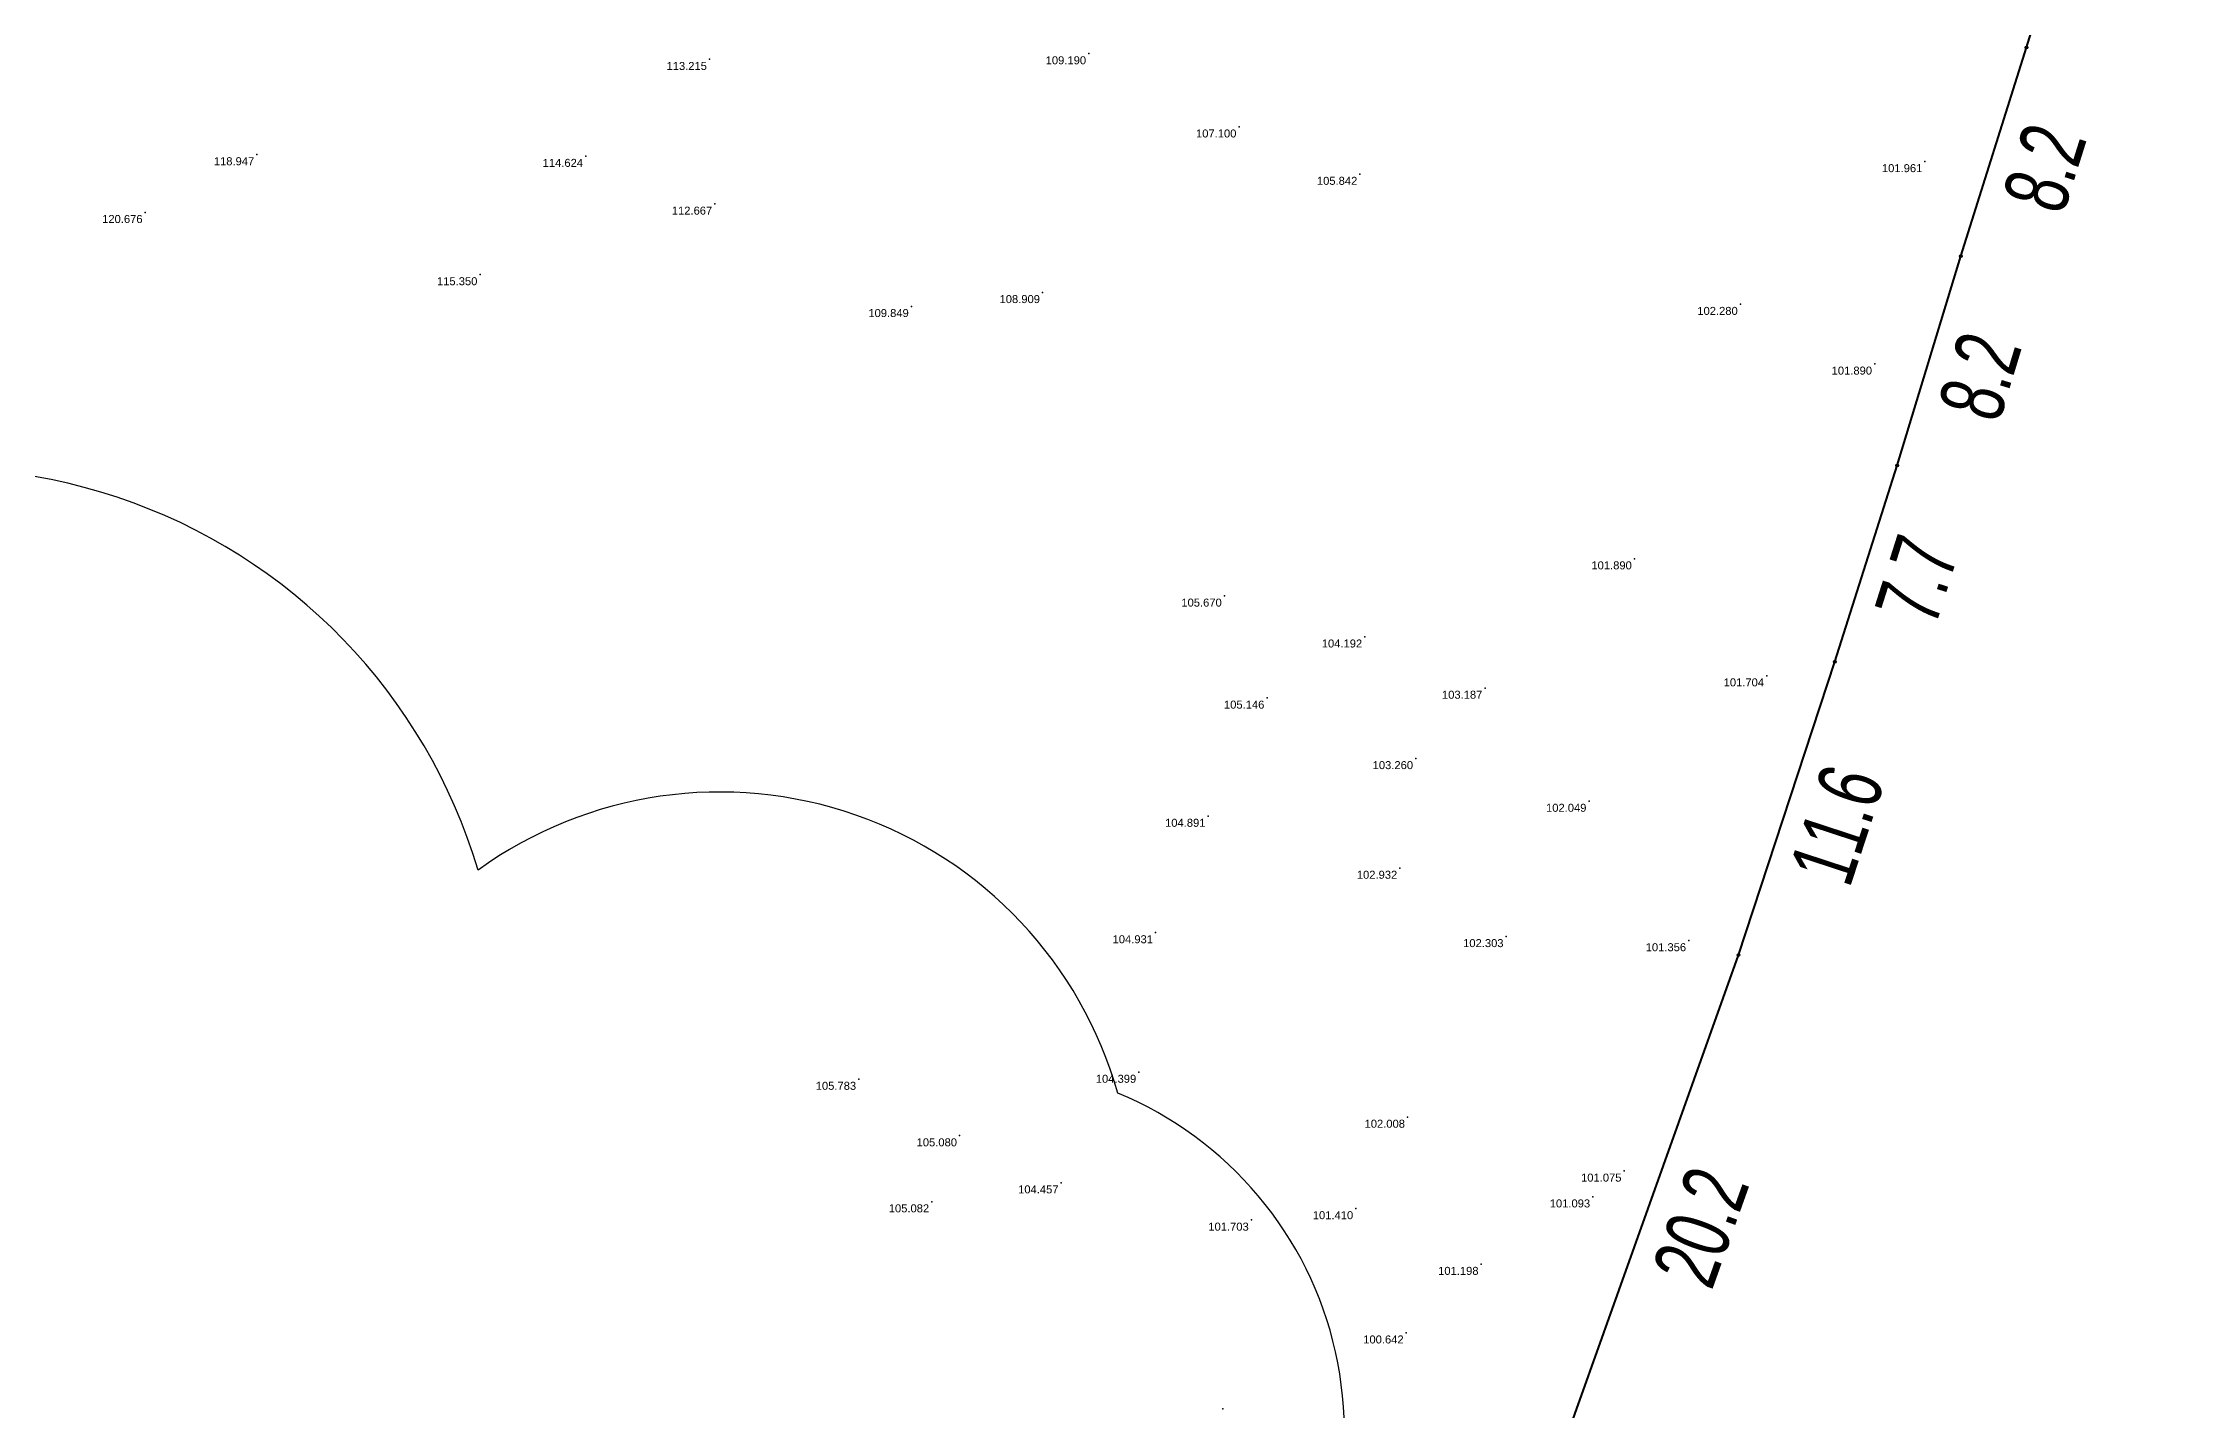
# Model space of a CAD drawing. Header units: millimetres. Extents: x 706139 to 707011, y 753722 to 954403.
# Drawn here: x 706767.2 to 706847.4, y 953985.3 to 954036.5 of the extents above; entities that cross this region are included whole.
import ezdxf
from ezdxf.enums import TextEntityAlignment as Align

# ---------------------------------------------------------------- set-up
doc = ezdxf.new("R2010")
doc.units = ezdxf.units.MM
doc.linetypes.add('SOLID_LINE', pattern=[0])
doc.layers.add('BD', color=1, linetype='Continuous', lineweight=40)
doc.layers.add('BD SYMBOL', color=7, linetype='Continuous', lineweight=30)
doc.layers.add('dim', color=7, linetype='Continuous')
doc.layers.add('Height', color=7, linetype='Continuous')
doc.styles.add('DIM', font='ARIALN.TTF', dxfattribs={"width": 0.8, "height": 2.4})
doc.styles.get("Standard").update_dxf_attribs({"font": 'arial.ttf'})
doc.dimstyles.get("Standard").update_dxf_attribs({"dimtxt": 0.18, "dimasz": 0.18, "dimexe": 0.18, "dimexo": 0.0625, "dimgap": 0.09, "dimtad": 0, "dimtih": 1, "dimtoh": 1, "dimdec": 4, "dimzin": 0, "dimdsep": 46, "dimtxsty": 'Standard', "dimcen": 0.09, "dimadec": 0, "dimazin": 0, "dimtfac": 1, "dimtdec": 4, "dimtofl": 0, "dimtmove": 0, "dimatfit": 3, "dimfxl": 1, "dimtolj": 1, "dimtzin": 0, "dimarcsym": 0})

# ---------------------------------------------------------------- blocks, each defined once
blk = doc.blocks.new('BD')
at = {"linetype": 'ByBlock'}
for p, q in [((-0.037, -0.034), (0.037, 0.034)), ((-0.035, 0.035), (0.035, -0.035))]:
    blk.add_line(p, q, dxfattribs=at)
blk.add_circle((0, 0), 0.05)
blk.add_point((0, 0))
blk = doc.blocks.new('*D320')
at = {"layer": 'Defpoints', "color": 0, "transparency": 16777216}
for p in [(708094.918, 954019.881), (708090.374, 954005.133), (708092.299, 954004.54)]:
    blk.add_point(p, dxfattribs=at)
at = {"layer": 'dim', "color": 0, "transparency": 16777216, "insert": (708094.571, 954011.914), "char_height": 2.4, "attachment_point": 5, "rotation": 72.87543, "style": 'DIM'}
blk.add_mtext('\\A1;15.4', dxfattribs=at)
blk = doc.blocks.new('*D321')
at = {"layer": 'Defpoints', "color": 0, "transparency": 16777216}
for p in [(708090.374, 954005.133), (708087.912, 953997.312), (708089.833, 953996.707)]:
    blk.add_point(p, dxfattribs=at)
at = {"layer": 'dim', "color": 0, "transparency": 16777216, "insert": (708091.064, 954000.618), "char_height": 2.4, "attachment_point": 5, "rotation": 72.52634, "style": 'DIM'}
blk.add_mtext('\\A1;8.2', dxfattribs=at)
blk = doc.blocks.new('*D322')
at = {"layer": 'Defpoints', "color": 0, "transparency": 16777216}
for p in [(708087.912, 953997.312), (708085.526, 953989.466), (708087.448, 953988.882)]:
    blk.add_point(p, dxfattribs=at)
at = {"layer": 'dim', "color": 0, "transparency": 16777216, "insert": (708088.641, 953992.805), "char_height": 2.4, "attachment_point": 5, "rotation": 73.08527, "style": 'DIM'}
blk.add_mtext('\\A1;8.2', dxfattribs=at)
blk = doc.blocks.new('*D323')
at = {"layer": 'Defpoints', "color": 0, "transparency": 16777216}
for p in [(708085.526, 953989.466), (708083.19, 953982.106), (708085.093, 953981.502)]:
    blk.add_point(p, dxfattribs=at)
at = {"layer": 'dim', "color": 0, "transparency": 16777216, "insert": (708086.261, 953985.182), "char_height": 2.4, "attachment_point": 5, "rotation": 72.39101, "style": 'DIM'}
blk.add_mtext('\\A1;7.7', dxfattribs=at)
blk = doc.blocks.new('*D324')
at = {"layer": 'Defpoints', "color": 0, "transparency": 16777216}
for p in [(708083.19, 953982.106), (708079.58, 953971.111), (708081.478, 953970.488)]:
    blk.add_point(p, dxfattribs=at)
at = {"layer": 'dim', "color": 0, "transparency": 16777216, "insert": (708083.283, 953975.985), "char_height": 2.4, "attachment_point": 5, "rotation": 71.82339, "style": 'DIM'}
blk.add_mtext('\\A1;11.6', dxfattribs=at)
blk = doc.blocks.new('*D325')
at = {"layer": 'Defpoints', "color": 0, "transparency": 16777216}
for p in [(708079.58, 953971.111), (708072.813, 953952.123), (708074.79, 953951.418)]:
    blk.add_point(p, dxfattribs=at)
at = {"layer": 'dim', "color": 0, "transparency": 16777216, "insert": (708078.174, 953960.912), "char_height": 2.4, "attachment_point": 5, "rotation": 70.3848, "style": 'DIM'}
blk.add_mtext('\\A1;20.2', dxfattribs=at)
blk = doc.blocks.new('FGHFGH')
at = {"layer": 'BD'}
for p, q in [((708090.37374, 954005.1332), (708094.91774, 954019.8812)), ((708087.91174, 953997.3122), (708090.37374, 954005.1332)), ((708085.52574, 953989.4662), (708087.91174, 953997.3122)), ((708083.18974, 953982.1062), (708085.52574, 953989.4662)), ((708079.57974, 953971.1112), (708083.18974, 953982.1062)), ((708072.81274, 953952.1232), (708079.57974, 953971.1112))]:
    blk.add_line(p, q, dxfattribs=at)
at = {"layer": 'BD SYMBOL'}
for p in [(708090.37374, 954005.1332, 102.619), (708087.91174, 953997.3122, 102.059), (708085.52574, 953989.4662, 102.223), (708083.18974, 953982.1062, 101.796), (708079.57974, 953971.1112, 101.432)]:
    blk.add_blockref('BD', p, dxfattribs=at)
at = {"layer": 'dim'}
for p1, p2, distance, picture, middle in [((708094.91774, 954019.8812), (708090.37374, 954005.1332), 2.01415, '*D320', (708094.5706, 954011.91414)), ((708090.37374, 954005.1332), (708087.91174, 953997.3122), 2.01412, '*D321', (708091.06391, 954000.61793)), ((708087.91174, 953997.3122), (708085.52574, 953989.4662), 2.00869, '*D322', (708088.64053, 953992.80478)), ((708085.52574, 953989.4662), (708083.18974, 953982.1062), 1.99716, '*D323', (708086.26132, 953985.18202)), ((708083.18974, 953982.1062), (708079.57974, 953971.1112), 1.99843, '*D324', (708083.28344, 953975.9853)), ((708079.57974, 953971.1112), (708072.81274, 953952.1232), 2.09925, '*D325', (708078.17366, 953960.91248))]:
    dim = blk.add_aligned_dim(p1=p1, p2=p2, distance=distance, dimstyle='Standard', dxfattribs=at)
    dim.commit()
    dim.dimension.update_dxf_attribs({"geometry": picture, "text_midpoint": middle})

msp = doc.modelspace()

# ---------------------------------------------------------------- linework, layer by layer
msp.add_lwpolyline([(706750.7545, 954016.4192, 0.5205671), (706749.9315, 953991.0315, 0.5205671), (706758.6961, 953967.9323, 0.5205671), (706775.1045, 953952.7551, 0.5205671), (706799.2695, 953957.3556, 0.5205671), (706812.3878, 953975.1948, 0.5205671), (706807.4842, 953997.1466, 0.5205671), (706783.5026, 954005.5138, 0.5205671)], format="xyb", close=True)
at = {"color": 0, "linetype": 'SOLID_LINE'}
for p in [(706792.182, 954035.908, 113.2154), (706806.3972, 954036.1201, 109.1903), (706812.0335, 954033.3776, 107.0998), (706775.2111, 954032.3359, 118.9469), (706787.5384, 954032.2745, 114.6239), (706816.5654, 954031.6018, 105.8423), (706837.7486, 954032.0766, 101.9607), (706771.0237, 954030.1703, 120.6762), (706792.3812, 954030.484, 112.6672), (706783.5772, 954027.8375, 115.3503), (706804.668, 954027.1683, 108.9087), (706830.8279, 954026.7251, 102.2804), (706799.7507, 954026.6444, 109.8492), (706835.8632, 954024.4875, 101.8901), (706826.8575, 954017.1854, 101.8896), (706811.4842, 954015.7895, 105.6703), (706816.7487, 954014.2559, 104.192), (706821.2551, 954012.3358, 103.1865), (706831.8152, 954012.7992, 101.7035), (706813.0815, 954011.9641, 105.1464), (706818.6558, 954009.6959, 103.2599), (706810.8734, 954007.5345, 104.8908), (706825.156, 954008.0973, 102.0493), (706818.0631, 954005.5864, 102.9323), (706808.9051, 954003.1679, 104.9311), (706822.0481, 954003.0231, 102.3033), (706828.8928, 954002.8689, 101.3559), (706808.277, 953997.9371, 104.3993), (706797.7766, 953997.6736, 105.7825), (706818.3528, 953996.2519, 102.0077), (706801.5581, 953995.5547, 105.0795), (706805.3649, 953993.7906, 104.4565), (706826.4693, 953994.2317, 101.0745), (706800.5149, 953993.0792, 105.0823), (706825.295, 953993.2642, 101.0929), (706812.4954, 953992.3933, 101.7026), (706816.4114, 953992.8232, 101.4096), (706821.1111, 953990.7355, 101.1976), (706818.3022, 953988.1639, 100.6416), (706811.4278, 953985.3098, 101.0887)]:
    msp.add_point(p, dxfattribs=at)

# ---------------------------------------------------------------- block references
msp.add_blockref('FGHFGH', (-1248.8207, 31.2158))

# ---------------------------------------------------------------- texts
at = {"layer": 'Height', "color": 4, "linetype": 'SOLID_LINE'}
for s, p in [('113.215', (706792.082, 954035.808, 113.2154)), ('109.190', (706806.2972, 954036.0201, 109.1903)), ('107.100', (706811.9335, 954033.2776, 107.0998)), ('118.947', (706775.1111, 954032.2359, 118.9469)), ('114.624', (706787.4384, 954032.1745, 114.6239)), ('105.842', (706816.4654, 954031.5018, 105.8423)), ('101.961', (706837.6486, 954031.9766, 101.9607)), ('120.676', (706770.9237, 954030.0703, 120.6762)), ('112.667', (706792.2812, 954030.384, 112.6672)), ('115.350', (706783.4772, 954027.7375, 115.3503)), ('108.909', (706804.568, 954027.0683, 108.9087)), ('109.849', (706799.6507, 954026.5444, 109.8492)), ('102.280', (706830.7279, 954026.6251, 102.2804)), ('101.890', (706835.7632, 954024.3875, 101.8901)), ('101.890', (706826.7575, 954017.0854, 101.8896)), ('105.670', (706811.3842, 954015.6895, 105.6703)), ('104.192', (706816.6487, 954014.1559, 104.192)), ('101.704', (706831.7152, 954012.6992, 101.7035)), ('105.146', (706812.9815, 954011.8641, 105.1464)), ('103.187', (706821.1551, 954012.2358, 103.1865)), ('103.260', (706818.5558, 954009.5959, 103.2599)), ('104.891', (706810.7734, 954007.4345, 104.8908)), ('102.049', (706825.056, 954007.9973, 102.0493)), ('102.932', (706817.9631, 954005.4864, 102.9323)), ('104.931', (706808.8051, 954003.0679, 104.9311)), ('102.303', (706821.9481, 954002.9231, 102.3033)), ('101.356', (706828.7928, 954002.7689, 101.3559)), ('104.399', (706808.177, 953997.8371, 104.3993)), ('105.783', (706797.6766, 953997.5736, 105.7825)), ('105.080', (706801.4581, 953995.4547, 105.0795)), ('102.008', (706818.2528, 953996.1519, 102.0077)), ('101.075', (706826.3693, 953994.1317, 101.0745)), ('104.457', (706805.2649, 953993.6906, 104.4565)), ('101.093', (706825.195, 953993.1642, 101.0929)), ('105.082', (706800.4149, 953992.9792, 105.0823)), ('101.703', (706812.3954, 953992.2933, 101.7026)), ('101.410', (706816.3114, 953992.7232, 101.4096)), ('101.198', (706821.0111, 953990.6355, 101.1976)), ('100.642', (706818.2022, 953988.0639, 100.6416))]:
    msp.add_text(s, height=0.3, dxfattribs=at).set_placement(p, align=Align.TOP_RIGHT)

doc.saveas('drawing.dxf')
